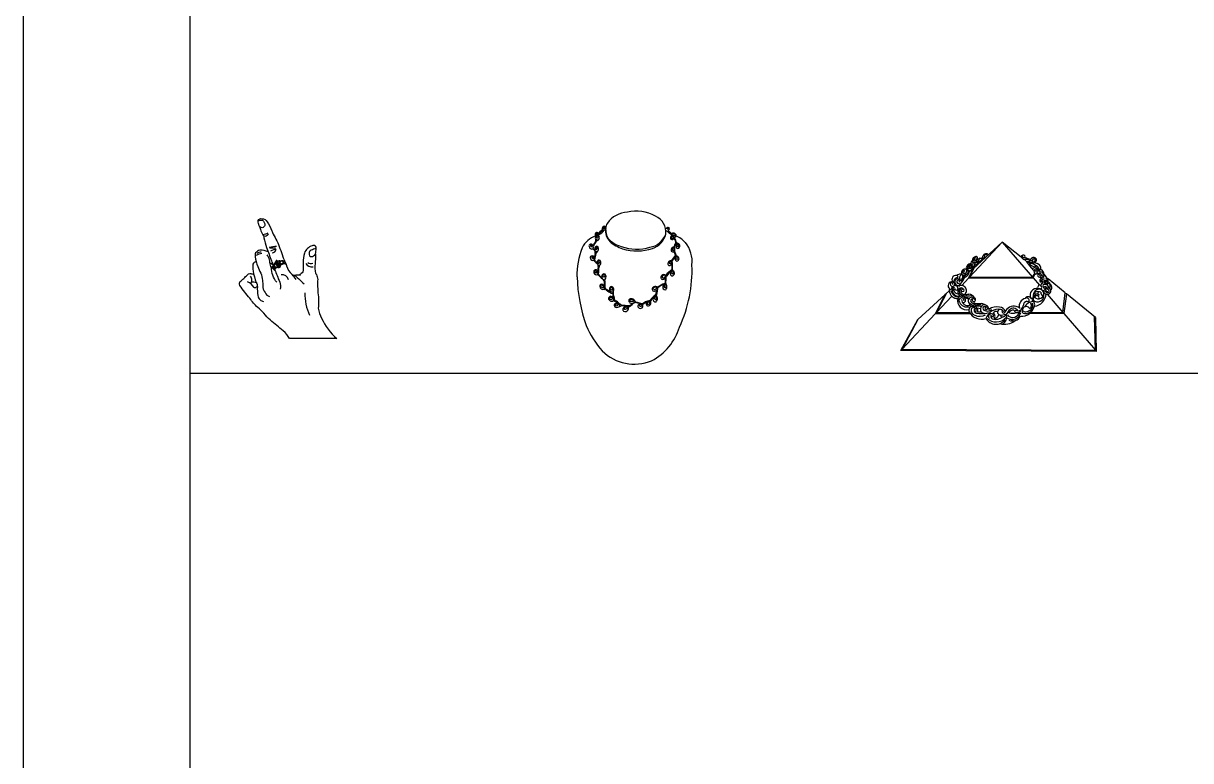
# Model space of a CAD drawing. Header units: inches. Extents: x 8.4 to 50.9, y 14.4 to 39.2.
# Drawn here: x 8.372 to 10.733, y 28.781 to 30.273 of the extents above; entities that cross this region are included whole.
import ezdxf

# ---------------------------------------------------------------- set-up
doc = ezdxf.new("R2010")
doc.units = ezdxf.units.IN
doc.header["$MEASUREMENT"] = 0
for name, color, linetype in [('02', 2, 'Continuous'), ('1', 1, 'Continuous'), ('kadrbm', 4, 'Continuous')]:
    doc.layers.add(name, color=color, linetype=linetype)

# ---------------------------------------------------------------- blocks, each defined once
blk = doc.blocks.new('kadrbm')
at = {"layer": 'kadrbm', "color": 4}
blk.add_lwpolyline([(0, 0), (0, 24.7972), (21, 24.7972), (21, 0), (0, 0)], close=True, dxfattribs=at)
blk.add_lwpolyline([(20.6631, 0.3257), (20.6631, 24.4603), (0.3369, 24.4603), (0.3369, 0.3257), (20.6631, 0.3257)], dxfattribs=at)

msp = doc.modelspace()

# ---------------------------------------------------------------- linework, layer by layer
at = {"layer": '02'}
for p, q in [((10.2858, 29.7594), (10.3522, 29.8305)), ((10.3522, 29.8305), (10.2933, 29.7766)), ((10.3903, 29.7998), (10.3522, 29.8305)), ((10.3522, 29.8305), (10.4134, 29.7594)), ((10.2857, 29.7593), (10.2961, 29.7792)), ((10.27, 29.7425), (10.284, 29.7574)), ((10.284, 29.7574), (10.2933, 29.7766)), ((10.284, 29.7574), (10.4146, 29.758)), ((10.2858, 29.7594), (10.4134, 29.7594)), ((10.4134, 29.7594), (10.4178, 29.767)), ((10.4146, 29.758), (10.419, 29.766)), ((10.4146, 29.758), (10.4274, 29.7431)), ((10.4792, 29.728), (10.4447, 29.7558)), ((10.2447, 29.7321), (10.181, 29.6738)), ((10.2368, 29.7248), (10.2167, 29.6854)), ((10.2192, 29.6881), (10.2397, 29.7275)), ((10.2192, 29.6881), (10.25, 29.721)), ((10.4431, 29.7248), (10.4749, 29.6878)), ((10.4749, 29.6878), (10.4792, 29.728)), ((10.4821, 29.7256), (10.4764, 29.686)), ((10.4821, 29.7256), (10.4789, 29.7257)), ((10.5405, 29.6776), (10.4821, 29.7256)), ((10.1497, 29.6137), (10.2167, 29.6854)), ((10.2878, 29.6856), (10.2167, 29.6854)), ((10.2192, 29.6881), (10.2863, 29.688)), ((10.4764, 29.686), (10.4074, 29.6859)), ((10.4086, 29.6879), (10.4749, 29.6878)), ((10.4764, 29.686), (10.5405, 29.6115)), ((10.1471, 29.6112), (10.181, 29.6738)), ((10.181, 29.6738), (10.1497, 29.6137)), ((10.5405, 29.6115), (10.5386, 29.6792)), ((10.5405, 29.6776), (10.5422, 29.6092)), ((10.1497, 29.6137), (10.5405, 29.6115)), ((10.5422, 29.6092), (10.1471, 29.6112))]:
    msp.add_line(p, q, dxfattribs=at)
for points in [[(8.8466, 29.8731, -0.101462), (8.8518, 29.8746, -0.244768), (8.8575, 29.873, -0.127072), (8.8603, 29.867, -0.260485), (8.859, 29.8617, -0.276741), (8.8546, 29.8592, -0.216757), (8.8488, 29.8633, -0.068306), (8.8466, 29.8731, -0.009688), (8.8466, 29.8743, -0.306804), (8.8547, 29.8777, -0.290167), (8.865, 29.8713, -0.063202), (8.8748, 29.8533, 0.052512), (8.8775, 29.8463, -0.027738), (8.8845, 29.8328, -0.058647), (8.8909, 29.8175, -0.046316), (8.8967, 29.8007, 0.003655), (8.9007, 29.7908, 0.003655)], [(8.8663, 29.8487, -0.181455), (8.8559, 29.8454, -0.2362), (8.8586, 29.839, 0.02821), (8.8639, 29.8195, -0.014244), (8.8735, 29.7926, 0.000221), (8.8775, 29.7825, 0.000221)], [(8.9628, 29.8062, 0.049324), (8.9639, 29.818, -0.020749), (8.9542, 29.8141, 0.223659), (8.9509, 29.8111, 0.149637), (8.9504, 29.8029, 0.263506), (8.9539, 29.801, 0.281235), (8.9628, 29.8062, -0.01766), (8.9626, 29.795, -0.031597), (8.9615, 29.7829, 0.005678), (8.9619, 29.7728, 0.122783), (8.9646, 29.7646, -0.115101), (8.9672, 29.7549, 0.021894), (8.9669, 29.7445, 0.015743), (8.9678, 29.7275, -0.062782), (8.9683, 29.6965, 0.051364), (8.9752, 29.6764, 0.111071), (9.0061, 29.6351), (8.9104, 29.6351, 0.078471), (8.8977, 29.6508, -0.01595), (8.8713, 29.6729, -0.057717), (8.8586, 29.6866, 0.029761), (8.846, 29.6982, -0.062881), (8.8301, 29.7168, -0.031377), (8.8099, 29.7427, -0.353646), (8.8116, 29.7516, 0.004533), (8.8274, 29.7661, -0.178246), (8.8321, 29.7669, -0.017884), (8.8379, 29.765)], [(8.8673, 29.8105, 0.104563), (8.8502, 29.8142, 0.131416), (8.8413, 29.8084, 0.119131), (8.8406, 29.8007, 0.047677), (8.846, 29.7813, 0.033272), (8.852, 29.7676, -0.07122), (8.8556, 29.7528, -0.006576), (8.8563, 29.7424, 0.193103), (8.8609, 29.7282, 0.221381), (8.8696, 29.7201)], [(8.8771, 29.7834, -0.21295), (8.8738, 29.7793, -0.250233), (8.8716, 29.7838, 0.009049), (8.8698, 29.7945, 0.134655), (8.8648, 29.8049, 0.134655)], [(8.9639, 29.818, 0.339651), (8.9631, 29.8222, 0.311195), (8.9558, 29.8229, 0.223111), (8.9404, 29.8083, 0.068022), (8.9378, 29.7889, -0.029842), (8.938, 29.7728, -0.183505), (8.9355, 29.7679, 0.05239), (8.93, 29.7635)], [(8.8428, 29.7909, 0.178629), (8.836, 29.7858, 0.057225), (8.8367, 29.7719, 0.060501), (8.8429, 29.7484, -0.157497), (8.8452, 29.7402, 0.05118), (8.846, 29.7225, 0.193315), (8.8507, 29.7137, 0.097502), (8.8578, 29.7101)], [(8.8843, 29.749, -0.160083), (8.8738, 29.7793, 0.013384), (8.8791, 29.7745, 0.013063)], [(8.9036, 29.7842, 0.000701), (8.9042, 29.7826, 0.155862), (8.9155, 29.7649, -0.134197), (8.9289, 29.756, 0.010369), (8.94, 29.7458)], [(8.8313, 29.7465, 0.163062), (8.8343, 29.753, 0.143808), (8.8313, 29.7615, 0.143808)], [(8.8806, 29.7745, 0.000257), (8.8852, 29.7628, 0.05794), (8.8907, 29.7491, -0.146167), (8.8911, 29.7354)], [(8.8452, 29.7409, -0.276989), (8.8412, 29.738, -0.514907), (8.8378, 29.7394, 0.175427), (8.8252, 29.7497, 0.175427)]]:
    msp.add_lwpolyline(points, format="xyb", dxfattribs=at)
for centre, radius, start, end in [((9.5971, 29.8379), 0.0534, 93.5512, 145.106), ((9.6108, 29.8101), 0.0828, 61.4672, 101.8435), ((9.6374, 29.851), 0.0344, 352.6652, 67.7899), ((8.914, 29.8813), 0.0676, 195.4072, 201.8146), ((8.9158, 29.8776), 0.068, 198.394, 208.3037), ((9.5328, 29.8459), 0.00422, 135.1398, 236.2182), ((9.5319, 29.8469), 0.00296, 20.5398, 136.473), ((44.5659, -6.7697), 50.6757, 133.71875, 133.73346), ((9.4982, 29.8955), 0.0613, 305.8363, 318.2216), ((9.5272, 29.8664), 0.0228, 291.499, 329.2654), ((9.5473, 29.8576), 0.0048, 91.2849, 202.9035), ((9.5433, 29.8551), 0.000778, 322.9855, 118.0871), ((9.5453, 29.8584), 0.00402, 250.138, 335.7698), ((9.5465, 29.8586), 0.00241, 119.6447, 218.4964), ((9.5434, 29.8619), 0.00497, 283.8414, 350.7784), ((9.5471, 29.8591), 0.00233, 57.2254, 139.3585), ((9.5476, 29.8605), 0.00203, 20.2476, 100.7175), ((9.5422, 29.8599), 0.0074, 335.104, 10.0189), ((9.5786, 29.8526), 0.0292, 170.1631, 226.2164), ((9.5824, 29.8554), 0.0327, 176.2257, 212.2687), ((9.5665, 29.8581), 0.0167, 142.063, 181.8424), ((9.6769, 29.8537), 0.00641, 96.7315, 150.9562), ((9.6742, 29.8559), 0.00313, 214.1066, 280.3898), ((9.6918, 29.8662), 0.0221, 217.3961, 247.2639), ((9.676, 29.858), 0.00149, 103.138, 249.2291), ((9.7172, 29.8966), 0.0611, 225.8103, 236.2332), ((9.6741, 29.8575), 0.00479, 278.7395, 357.0171), ((9.6757, 29.8584), 0.00179, 263.53, 341.1324), ((9.676, 29.8581), 0.0014, 348.5725, 103.6252), ((9.676, 29.8572), 0.00288, 1.515, 86.8855), ((10.4216, 30.7918), 1.1984, 231.5445, 231.9972), ((9.6861, 29.8459), 0.00285, 82.6415, 214.8889), ((8.8587, 29.8539), 0.0115, 280.7807, 322.5382), ((9.5471, 29.7953), 0.0508, 110.1561, 152.5309), ((9.5199, 29.8225), 0.00383, 101.0939, 199.2966), ((9.5196, 29.8206), 0.00564, 21.2814, 93.6628), ((9.4521, 29.8668), 0.0847, 328.8414, 336.2486), ((9.637, 29.7628), 0.1269, 147.6385, 152.0238), ((9.5353, 29.838), 0.00654, 137.8779, 214.5397), ((9.5286, 29.8337), 0.00145, 318.0053, 26.4416), ((9.5485, 29.8158), 0.0239, 132.4127, 141.3968), ((9.5312, 29.8342), 0.00135, 328.7715, 173.3933), ((9.5308, 29.8334), 0.000742, 173.4053, 318.1767), ((9.5335, 29.8399), 0.00396, 68.3332, 140.9629), ((9.5332, 29.8457), 0.0026, 121.3437, 190.9523), ((9.5316, 29.846), 0.00131, 218.7307, 354.3641), ((9.5324, 29.8406), 0.00169, 151.4674, 335.4312), ((9.5336, 29.8393), 0.00339, 77.9872, 142.6358), ((9.5315, 29.8464), 0.00154, 340.8165, 77.9297), ((9.5345, 29.8437), 0.0104, 258.3724, 263.2324), ((9.531, 29.8391), 0.00614, 291.1975, 4.0635), ((9.5341, 29.8465), 0.000692, 151.907, 266.1954), ((9.5332, 29.8414), 0.00164, 293.886, 50.5741), ((9.5319, 29.8455), 0.00372, 328.2048, 19.3297), ((9.5328, 29.8398), 0.00433, 355.5158, 60.8756), ((9.5968, 29.8753), 0.0562, 221.5872, 254.063), ((9.608, 29.8891), 0.076, 229.2162, 251.6357), ((9.632, 29.8614), 0.0422, 279.9847, 339.4179), ((9.6315, 29.8567), 0.0413, 288.5829, 345.7603), ((9.6871, 29.8389), 0.00628, 121.8121, 187.0526), ((9.6843, 29.8391), 0.00362, 195.0385, 331.8003), ((9.6847, 29.8398), 0.00238, 90.4583, 188.0845), ((9.6843, 29.84), 0.00211, 194.5259, 341.8966), ((9.6827, 29.8386), 0.00571, 27.0043, 78.929), ((9.6845, 29.8402), 0.00202, 336.0081, 85.9508), ((9.6876, 29.8441), 0.00308, 26.1916, 138.1599), ((9.6882, 29.8465), 0.00292, 186.7215, 281.2579), ((9.6866, 29.8424), 0.00633, 27.3767, 91.1363), ((9.683, 29.8395), 0.00508, 334.3341, 19.1812), ((9.7049, 29.8164), 0.0177, 136.0621, 168.2612), ((9.6642, 29.8212), 0.0291, 11.8653, 35.6071), ((9.688, 29.8441), 0.00434, 269.9569, 15.5639), ((9.6958, 29.819), 0.00759, 121.8487, 174.4263), ((9.6894, 29.8447), 0.00124, 241.9286, 36.5084), ((9.6445, 29.8164), 0.0504, 13.1154, 27.7383), ((9.6981, 29.8234), 0.00664, 147.963, 213.9236), ((9.6709, 29.7923), 0.0547, 42.8996, 67.1552), ((9.6951, 29.8248), 0.00342, 34.8149, 142.1053), ((9.696, 29.824), 0.00253, 104.8725, 220.9018), ((9.6949, 29.8231), 0.0033, 355.4235, 82.1802), ((9.6933, 29.8223), 0.00646, 338.2448, 44.0822), ((9.6633, 29.7907), 0.0615, 353.8168, 39.1277), ((8.8566, 29.7791), 0.0281, 94.5147, 120.1729), ((8.8515, 29.8007), 0.00942, 81.4785, 136.149), ((8.8818, 29.7855), 0.036, 86.4313, 110.2602), ((8.8789, 29.7894), 0.0289, 84.1975, 106.4602), ((8.8844, 29.7895), 0.0259, 92.4859, 118.3358), ((8.8749, 29.8174), 0.00865, 269.8553, 346.6901), ((9.6388, 29.7646), 0.1471, 158.3899, 181.8451), ((9.5225, 29.8226), 0.00632, 192.4615, 283.7929), ((9.5223, 29.7989), 0.00371, 122.3983, 206.7667), ((9.5209, 29.8228), 0.00163, 126.2548, 248.9439), ((9.5205, 29.8223), 0.00186, 338.6105, 106.8439), ((9.521, 29.8227), 0.00156, 243.0057, 319.6004), ((9.5225, 29.7976), 0.00492, 14.4068, 115.9052), ((9.5212, 29.8188), 0.00368, 319.1702, 351.7528), ((9.4864, 29.7797), 0.053, 37.6756, 44.4192), ((9.5677, 29.8519), 0.0551, 218.6377, 223.2243), ((9.5202, 29.8204), 0.0051, 335.4571, 25.8184), ((9.5886, 29.7952), 0.0614, 168.7363, 179.2108), ((9.5355, 29.8157), 0.00814, 141.4951, 211.1763), ((9.5669, 29.7925), 0.0394, 158.9878, 177.1225), ((9.4963, 29.8112), 0.0323, 352.8773, 0.3687), ((9.5294, 29.8093), 0.00228, 7.0602, 110.5363), ((9.5305, 29.8175), 0.00156, 128.9864, 247.2838), ((9.5276, 29.8074), 0.00322, 14.1208, 62.986), ((9.5319, 29.8182), 0.00368, 38.243, 137.3089), ((9.5312, 29.8187), 0.00172, 33.5987, 177.6672), ((9.531, 29.8176), 0.00188, 233.0648, 295.8871), ((9.5373, 29.8048), 0.00746, 139.4403, 165.1344), ((9.5266, 29.817), 0.00895, 304.6271, 23.425), ((9.5302, 29.8182), 0.00278, 304.3146, 30.8184), ((9.6125, 29.9117), 0.0956, 251.0302, 286.2899), ((9.6133, 29.9108), 0.0983, 252.6957, 288.6052), ((9.6886, 29.8139), 0.00657, 108.7393, 181.2925), ((9.6853, 29.8139), 0.0033, 182.7099, 292.6182), ((9.6237, 29.8493), 0.0814, 316.0988, 325.7609), ((9.6866, 29.8158), 0.00247, 91.3445, 199.2316), ((9.6863, 29.8161), 0.0023, 208.4928, 313.5729), ((9.6869, 29.8176), 0.00257, 9.8258, 100.2001), ((9.6858, 29.8159), 0.00254, 325.7587, 72.2565), ((9.6842, 29.8159), 0.00563, 294.8402, 21.4252), ((9.7404, 29.8269), 0.0547, 196.1725, 207.1438), ((9.7711, 29.8389), 0.0861, 197.5454, 205.2022), ((9.6983, 29.7977), 0.00811, 150.8352, 208.4505), ((9.6934, 29.7984), 0.00394, 27.2474, 123.2335), ((9.6959, 29.8215), 0.0038, 208.866, 334.4416), ((9.696, 29.8237), 0.00233, 215.2728, 340.4838), ((10.315, 29.8001), 0.00299, 122.9829, 231.6879), ((10.3194, 29.8006), 0.00638, 41.7945, 161.6863), ((10.319, 29.8019), 0.00305, 129.3685, 206.6649), ((10.3191, 29.8029), 0.0024, 4.3896, 146.8651), ((10.3944, 29.7998), 0.00411, 95.7298, 179.6771), ((10.3913, 29.7997), 0.00283, 303.4859, 90.0303), ((10.3947, 29.8004), 0.00358, 331.2937, 101.3495), ((8.8512, 29.7453), 0.0467, 56.8922, 64.9059), ((8.9558, 29.7957), 0.0155, 214.4919, 277.4201), ((8.9531, 29.7983), 0.0111, 236.4273, 291.868), ((9.5243, 29.7989), 0.00551, 197.0627, 288.834), ((9.523, 29.7999), 0.00117, 98.2335, 197.7235), ((9.5238, 29.7993), 0.00193, 173.3293, 309.9625), ((9.5223, 29.7983), 0.00274, 349.0594, 79.8957), ((9.529, 29.7954), 0.00344, 121.2239, 210.89), ((9.5479, 29.809), 0.0267, 215.1067, 235.2592), ((9.5332, 29.7942), 0.00637, 162.8006, 193.5365), ((9.5335, 29.7968), 0.00634, 186.2859, 211.9916), ((9.5443, 29.803), 0.0189, 210.5589, 230.8509), ((9.5386, 29.789), 0.00622, 133.2528, 236.6729), ((9.5559, 29.7878), 0.0223, 187.2379, 200.1132), ((9.3809, 29.7915), 0.1546, 351.7977, 355.7856), ((9.5374, 29.7894), 0.00342, 127.6814, 207.4244), ((9.5363, 29.7907), 0.00343, 39.6832, 124.0339), ((9.537, 29.7843), 0.0032, 212.5871, 258.2776), ((9.5357, 29.7898), 0.00238, 235.9829, 319.9465), ((9.6098, 29.7676), 0.0748, 170.9066, 179.5215), ((9.5368, 29.7856), 0.00241, 226.9844, 326.751), ((9.5364, 29.7918), 0.00117, 34.6714, 162.5492), ((9.5302, 29.7852), 0.00811, 314.5794, 348.3239), ((9.5353, 29.7903), 0.00298, 317.4262, 46.0474), ((9.5326, 29.7886), 0.00763, 325.2019, 34.1071), ((9.679, 29.7865), 0.00361, 145.4241, 245.6737), ((9.6818, 29.7869), 0.00601, 85.1623, 163.9133), ((9.6786, 29.7882), 0.00505, 257.8012, 354.0816), ((9.6806, 29.7882), 0.00253, 83.707, 171.6468), ((9.68, 29.789), 0.00198, 192.6468, 318.3017), ((9.6806, 29.789), 0.00166, 303.307, 80.2439), ((9.6801, 29.7896), 0.00399, 331.1587, 56.4185), ((9.4847, 29.7684), 0.1998, 1.8018, 5.521), ((9.717, 29.774), 0.037, 136.0577, 153.4342), ((9.3579, 29.7681), 0.3275, 1.0763, 4.1459), ((9.6942, 29.7956), 0.00349, 209.9252, 325.6524), ((9.6946, 29.7982), 0.0027, 106.728, 214.2772), ((9.6945, 29.7991), 0.00318, 227.8316, 306.8043), ((9.6928, 29.7973), 0.00368, 348.1101, 74.0967), ((9.6932, 29.7968), 0.00497, 320.3569, 42.9004), ((9.4549, 29.773), 0.2697, 334.8933, 2.3464), ((10.2891, 29.7774), 0.00974, 92.7118, 201.7443), ((10.2872, 29.7782), 0.00597, 160.5685, 255.8411), ((10.2852, 29.7805), 0.00365, 98.1546, 269.4785), ((10.2857, 29.7813), 0.00175, 158.6613, 63.0055), ((10.2855, 29.7817), 0.00147, 48.8955, 172.7713), ((10.2865, 29.7828), 0.00221, 338.7491, 145.3218), ((10.2853, 29.7828), 0.00595, 268.1054, 10.3319), ((10.283, 29.7827), 0.0106, 284.6054, 358.3752), ((10.2794, 29.7866), 0.0172, 293.1692, 359.8255), ((10.2935, 29.7882), 0.00492, 120.8235, 242.4056), ((10.2999, 29.7922), 0.00897, 97.3606, 178.5974), ((10.2938, 29.7918), 0.00293, 167.5945, 319.9237), ((10.2895, 29.7871), 0.00364, 297.1104, 35.0014), ((10.2968, 29.7949), 0.00382, 102.0703, 250.8824), ((10.2978, 29.7965), 0.00274, 130.6899, 248.6994), ((10.2973, 29.7964), 0.0025, 259.725, 119.6643), ((10.2955, 29.7964), 0.00654, 274.7098, 11.2507), ((10.2922, 29.783), 0.00549, 314.9917, 39.0806), ((10.291, 29.7927), 0.0083, 311.7, 347.6854), ((9.6867, 30.4394), 0.8968, 312.9556, 314.3135), ((10.2935, 29.8016), 0.0139, 289.4774, 345.7049), ((10.2994, 29.7985), 0.00268, 343.0812, 103.0046), ((10.3025, 29.8025), 0.00619, 265.5827, 316.2687), ((10.309, 29.8006), 0.0031, 230.461, 346.3631), ((10.3138, 29.8001), 0.00251, 254.1934, 9.2916), ((10.3949, 29.8021), 0.00514, 206.6568, 247.5806), ((10.3975, 29.801), 0.00588, 218.4882, 284.6635), ((10.394, 29.7759), 0.023, 70.7785, 89.7717), ((10.3715, 29.7644), 0.0397, 30.848, 50.8929), ((10.3994, 29.7792), 0.0162, 63.3977, 91.5598), ((10.4097, 29.8149), 0.019, 244.755, 270.0431), ((10.4044, 29.8001), 0.00884, 255.2208, 305.4573), ((10.408, 29.7756), 0.0135, 34.6367, 106.9274), ((10.447, 29.8127), 0.05, 213.9543, 232.2958), ((10.4096, 29.7995), 0.00651, 243.5677, 334.1167), ((10.4087, 29.7711), 0.016, 49.3639, 97.3472), ((10.4217, 29.7994), 0.0195, 219.5514, 256.1521), ((10.4154, 29.7931), 0.00637, 55.7161, 153.8395), ((10.4136, 29.7834), 0.0056, 231.9337, 358.4599), ((10.4386, 29.8278), 0.044, 231.7127, 248.4717), ((10.4157, 29.7935), 0.00308, 260.0387, 94.9484), ((10.417, 29.7942), 0.0046, 266.4213, 64.8323), ((10.4153, 29.7709), 0.013, 19.619, 72.5722), ((10.431, 29.7837), 0.0118, 181.9152, 253.5982), ((10.421, 29.7777), 0.00923, 343.4829, 80.7471), ((10.4293, 29.7826), 0.00753, 209.3655, 274.4108), ((8.8946, 29.7499), 0.0144, 17.7924, 95.1917), ((8.7791, 29.6495), 0.1787, 36.1167, 40.2326), ((8.9264, 29.7422), 0.0215, 72.6878, 106.7431), ((9.8255, 29.7725), 0.3339, 182.1672, 199.4105), ((9.5318, 29.7702), 0.00618, 161.0347, 242.7003), ((9.5297, 29.7699), 0.00448, 66.9073, 148.7703), ((9.5279, 29.7714), 0.000999, 85.6205, 236.3062), ((9.531, 29.772), 0.00387, 202.8348, 277.8963), ((9.5289, 29.7715), 0.00126, 27.309, 134.9406), ((9.5311, 29.7671), 0.00322, 227.9404, 317.0031), ((9.5317, 29.7725), 0.0017, 195.9762, 281.0472), ((9.5278, 29.7692), 0.00608, 347.6718, 52.5928), ((9.5308, 29.7697), 0.00166, 295.1087, 43.3095), ((9.5363, 29.7661), 0.00312, 145.5941, 203.079), ((9.5345, 29.7652), 0.00109, 195.805, 330.6915), ((9.5311, 29.7659), 0.00455, 344.5971, 51.5847), ((9.5878, 29.8159), 0.0744, 224.1456, 233.3105), ((9.5641, 29.7887), 0.0374, 219.903, 234.481), ((9.5502, 29.7606), 0.00813, 164.9762, 212.3819), ((9.5466, 29.7618), 0.00435, 95.8294, 167.8803), ((9.5472, 29.7588), 0.00459, 212.5164, 279.3257), ((9.5461, 29.7625), 0.0022, 144.7141, 265.9164), ((9.5461, 29.7627), 0.0021, 51.8665, 148.9362), ((9.5485, 29.7558), 0.00417, 189.2818, 261.3869), ((9.5469, 29.7629), 0.00271, 249.9269, 299.5944), ((9.5458, 29.7615), 0.0047, 18.1991, 85.5772), ((9.5458, 29.762), 0.00285, 328.4668, 55.609), ((9.5426, 29.7603), 0.00807, 311.1635, 19.1586), ((9.5304, 29.758), 0.0186, 341.2746, 350.7702), ((9.6662, 29.7586), 0.00489, 121.2335, 206.2902), ((9.6658, 29.7606), 0.0058, 226.7099, 307.9836), ((9.6682, 29.7583), 0.00633, 58.4987, 134.9123), ((9.6657, 29.7598), 0.00193, 145.5527, 294.8411), ((9.6694, 29.7566), 0.00671, 93.4517, 140.8492), ((9.6663, 29.7624), 0.00437, 273.4138, 356.5504), ((9.6687, 29.7611), 0.00223, 27.0733, 82.6921), ((9.6616, 29.7623), 0.00999, 321.4104, 7.9696), ((9.7286, 29.749), 0.0583, 169.4768, 181.7238), ((9.5881, 29.7605), 0.0843, 350.7941, 359.861), ((9.724, 29.7153), 0.0714, 123.6913, 137.3951), ((9.6705, 29.7616), 0.00224, 323.8479, 65.7589), ((9.7074, 29.7367), 0.0427, 121.3864, 144.1535), ((9.6888, 29.7658), 0.00819, 116.521, 187.46), ((9.6846, 29.7665), 0.00425, 203.5908, 310.1493), ((9.6858, 29.7687), 0.00272, 94.153, 210.5917), ((9.6855, 29.7691), 0.00271, 220.419, 298.2241), ((9.6846, 29.7738), 0.000904, 311.4848, 101.3618), ((9.6845, 29.769), 0.0042, 4.779, 81.172), ((9.6836, 29.7684), 0.00364, 332.069, 56.3797), ((9.6817, 29.7677), 0.0072, 321.4736, 13.2497), ((10.258, 29.7551), 0.00769, 75.5778, 220.0326), ((10.2613, 29.7513), 0.00683, 83.9678, 178.2308), ((10.2622, 29.7492), 0.00666, 12.4364, 141.863), ((10.2601, 29.7599), 0.00264, 316.4529, 93.8043), ((10.2668, 29.7559), 0.0095, 63.0515, 135.1941), ((10.2318, 29.7766), 0.0476, 313.3079, 337.8184), ((10.2721, 29.7579), 0.00653, 98.0225, 205.3462), ((10.266, 29.7613), 0.0091, 287.7485, 11.9003), ((10.2645, 29.762), 0.00806, 304.1444, 14.514), ((10.2767, 29.7686), 0.00702, 86.6521, 217.3239), ((10.2756, 29.7698), 0.00316, 157.0391, 332.1734), ((10.2745, 29.7711), 0.00174, 312.6029, 181.4752), ((10.2795, 29.7649), 0.00491, 157.9078, 199.9733), ((10.2732, 29.7665), 0.00551, 289.4348, 19.2053), ((10.2719, 29.7719), 0.0139, 286.7918, 2.3228), ((10.2768, 29.7718), 0.00382, 294.9118, 85.1164), ((10.2741, 29.7731), 0.00985, 294.2861, 0.3837), ((10.2808, 29.7741), 0.0016, 260.4157, 35.6868), ((10.4216, 29.771), 0.00554, 124.8917, 226.7532), ((10.4202, 29.7686), 0.00292, 213.4263, 17.6998), ((10.4205, 29.7698), 0.00258, 353.0962, 175.0175), ((10.4188, 29.7678), 0.00779, 22.4868, 92.8124), ((10.4259, 29.7697), 0.00298, 201.6577, 327.3038), ((10.4365, 29.7694), 0.0133, 183.486, 198.4221), ((10.4282, 29.7637), 0.00464, 161.6842, 261.699), ((10.4234, 29.7583), 0.0069, 23.6906, 86.694), ((10.44, 29.7725), 0.0124, 180.8804, 241.0787), ((10.4286, 29.7602), 0.00146, 225.2223, 37.5896), ((10.4312, 29.7526), 0.00338, 86.3689, 229.2747), ((10.3897, 29.7167), 0.0572, 39.277, 47.1883), ((10.4254, 29.7641), 0.0118, 2.8196, 68.037), ((10.4364, 29.767), 0.00928, 227.0959, 274.4536), ((10.4286, 29.7635), 0.00692, 1.3383, 76.2898), ((10.4418, 29.777), 0.0235, 243.7372, 272.4403), ((10.4266, 29.7669), 0.011, 307.9879, 347.9425), ((10.4608, 29.777), 0.0266, 207.5539, 232.7754), ((10.4384, 29.7535), 0.00439, 352.5957, 67.9482), ((10.441, 29.7539), 0.00417, 316.6872, 27.2296), ((8.8107, 29.5008), 0.2498, 82.5826, 84.7971), ((9.5415, 29.7416), 0.00352, 57.5214, 200.1566), ((9.544, 29.7406), 0.00586, 182.7246, 291.5724), ((9.5407, 29.7423), 0.00117, 75.2587, 189.5003), ((9.5435, 29.7426), 0.00401, 188.0083, 286.6253), ((9.5403, 29.7377), 0.00573, 28.3855, 83.1257), ((9.541, 29.7386), 0.00644, 345.3931, 68.4653), ((9.5444, 29.7399), 0.00114, 285.7307, 28.3792), ((9.5454, 29.7368), 0.00181, 294.5084, 3.0216), ((9.5473, 29.7363), 0.00155, 224.4144, 13.7367), ((14.9687, 29.8965), 5.4242, 181.5253, 181.638), ((9.6083, 29.7475), 0.0604, 175.6251, 190.3068), ((9.5768, 29.7648), 0.0405, 226.032, 243.9257), ((9.6279, 29.8692), 0.1546, 239.2499, 244.4229), ((9.5633, 29.7353), 0.00594, 165.0616, 248.4578), ((9.5612, 29.7368), 0.00365, 61.6276, 179.8875), ((9.5615, 29.7365), 0.00237, 29.3737, 160.705), ((9.5629, 29.7371), 0.00367, 178.1516, 269.9422), ((9.5607, 29.7359), 0.00332, 311.9612, 30.7969), ((9.5604, 29.7344), 0.00614, 351.5267, 65.5958), ((9.5609, 29.7332), 0.00563, 305.7077, 3.4117), ((9.5563, 29.7317), 0.00969, 332.1552, 354.2927), ((9.6491, 29.7352), 0.00523, 113.1778, 184.853), ((9.6476, 29.7349), 0.00376, 182.5337, 290.5229), ((9.6501, 29.7329), 0.00615, 61.5938, 130.8502), ((9.6491, 29.7376), 0.00297, 181.507, 318.3256), ((9.6501, 29.7316), 0.009, 53.7564, 110.3584), ((9.6483, 29.7396), 0.00821, 274.384, 326.4042), ((9.5597, 29.7491), 0.0951, 342.9452, 350.4194), ((9.6516, 29.7373), 0.0017, 257.1193, 35.4676), ((9.5837, 29.7418), 0.0716, 342.9683, 354.4692), ((9.6411, 29.7382), 0.0143, 347.5526, 2.7703), ((9.6838, 29.7046), 0.0447, 109.2097, 129.7136), ((9.6766, 29.7115), 0.034, 106.2474, 128.4222), ((9.6731, 29.7393), 0.00777, 124.1149, 192.749), ((9.6696, 29.7382), 0.00411, 189.3772, 304.5991), ((9.6723, 29.7409), 0.0043, 128.415, 205.7818), ((9.6702, 29.741), 0.0027, 227.6639, 292.1872), ((9.6703, 29.743), 0.00306, 44.5614, 119.52), ((9.6703, 29.7451), 0.00211, 1.6764, 126.3037), ((9.67, 29.742), 0.00235, 31.8304, 99.9917), ((9.6677, 29.7415), 0.0046, 319.8487, 21.7179), ((9.6644, 29.7404), 0.00939, 323.647, 30.6113), ((10.2507, 29.7422), 0.00808, 80.1597, 233.9504), ((10.2473, 29.7332), 0.00281, 118.6642, 202.3904), ((10.262, 29.7335), 0.0173, 184.443, 271.9571), ((10.2517, 29.7455), 0.00468, 85.0381, 269.8311), ((10.2577, 29.7332), 0.00929, 98.0625, 191.241), ((10.2634, 29.7346), 0.0151, 192.5283, 270.5799), ((10.2639, 29.7336), 0.0127, 167.5389, 282.497), ((10.2536, 29.7463), 0.00237, 60.987, 228.711), ((10.2537, 29.7364), 0.00223, 29.3505, 180.4947), ((10.2498, 29.7439), 0.00665, 2.8469, 69.782), ((10.263, 29.7353), 0.00944, 173.2303, 262.1068), ((10.2592, 29.737), 0.00361, 172.555, 11.9336), ((10.2644, 29.7501), 0.00817, 156.7202, 285.5939), ((10.2562, 29.7354), 0.00698, 19.8919, 87.6345), ((10.2637, 29.7503), 0.00341, 96.7273, 306.4397), ((10.2709, 29.7295), 0.0089, 133.1555, 258.8895), ((10.2633, 29.7511), 0.00252, 324.3575, 88.8012), ((10.269, 29.7313), 0.00627, 17.8478, 131.0478), ((10.2725, 29.7307), 0.00755, 161.931, 249.9819), ((10.2686, 29.7318), 0.00353, 17.6294, 157.9681), ((10.2689, 29.7312), 0.0113, 56.3338, 101.7182), ((10.2747, 29.7308), 0.00625, 159.6289, 286.7117), ((10.2719, 29.7333), 0.00308, 187.2839, 357.485), ((10.2695, 29.7322), 0.0102, 313.2062, 56.0209), ((10.4222, 29.7226), 0.0139, 81.4995, 199.6305), ((10.427, 29.7223), 0.0126, 69.9117, 190.9483), ((10.4272, 29.7385), 0.00367, 138.1029, 215.5426), ((10.4237, 29.7222), 0.0142, 26.5587, 87.7625), ((10.428, 29.7392), 0.00398, 53.5856, 153.2956), ((10.4291, 29.7521), 0.0021, 267.8974, 28.0595), ((10.4274, 29.7388), 0.00469, 303.8381, 50.1143), ((10.4388, 29.7428), 0.00842, 143.1616, 182.4211), ((10.4312, 29.7499), 0.00224, 294.1871, 89.8264), ((10.4313, 29.7435), 0.00436, 5.9624, 80.1292), ((10.4391, 29.7416), 0.00462, 152.6782, 248.9591), ((10.4401, 29.733), 0.0118, 82.1111, 115.3703), ((10.4381, 29.7436), 0.00772, 23.3707, 111.5207), ((10.4517, 29.7618), 0.0198, 213.8962, 239.6825), ((10.441, 29.7306), 0.0051, 114.7602, 203.0237), ((10.4387, 29.7369), 0.00362, 11.777, 118.2609), ((10.4411, 29.7213), 0.0163, 69.3067, 102.8617), ((10.4436, 29.752), 0.00555, 186.8999, 286.4708), ((10.4414, 29.7299), 0.00588, 357.9342, 115.1264), ((10.4441, 29.7358), 0.00526, 186.5795, 274.8767), ((10.4437, 29.7332), 0.00501, 194.3769, 314.6842), ((10.4343, 29.7343), 0.0128, 10.3995, 54.4576), ((10.4506, 29.7568), 0.00868, 206.0266, 242.0674), ((10.4438, 29.7413), 0.00559, 303.8365, 75.0999), ((10.444, 29.7445), 0.00525, 358.1507, 61.0356), ((10.4444, 29.7311), 0.00602, 332.6313, 65.3316), ((10.4464, 29.7389), 0.00613, 343.4212, 63.002), ((10.4478, 29.7381), 0.00461, 294.7553, 347.8902), ((9.0487, 29.7275), 0.1076, 180.0214, 204.523), ((9.5603, 29.7164), 0.0046, 110.2386, 195.1843), ((9.5625, 29.7178), 0.00713, 201.4761, 299.1244), ((9.5588, 29.7172), 0.00129, 110.1014, 218.4628), ((9.5609, 29.7178), 0.0034, 203.9101, 330.1306), ((9.5596, 29.7138), 0.00477, 28.2403, 105.7065), ((9.5587, 29.7125), 0.00825, 23.35, 89.8423), ((9.5591, 29.7295), 0.00115, 263.7489, 44.1251), ((9.5628, 29.7314), 0.00471, 220.1709, 296.5199), ((9.5606, 29.7238), 0.00597, 40.8101, 84.9879), ((9.5969, 29.7275), 0.0329, 181.098, 198.872), ((9.5657, 29.7133), 0.00106, 67.1293, 203.8286), ((9.5621, 29.7092), 0.00453, 31.7788, 54.4026), ((9.5874, 29.7286), 0.0226, 183.4668, 200.6061), ((9.5656, 29.7134), 0.00189, 282.1612, 359.499), ((9.5462, 29.6695), 0.0465, 53.2305, 64.7857), ((9.5653, 29.7151), 0.00122, 318.1784, 31.5665), ((9.3858, 29.4427), 0.3261, 54.8538, 56.412), ((9.5548, 29.715), 0.0128, 352.8015, 25.9355), ((9.5592, 29.6874), 0.0261, 40.8235, 56.8202), ((9.601, 29.7112), 0.00471, 88.4941, 169.7945), ((9.6029, 29.7128), 0.00653, 186.9862, 249.446), ((9.6003, 29.7122), 0.00179, 147.0357, 249.8555), ((9.6017, 29.7067), 0.00706, 55.2077, 114.4099), ((9.6037, 29.7246), 0.0146, 253.9305, 277.6465), ((9.6034, 29.7117), 0.00576, 240.0577, 317.2185), ((9.602, 29.7085), 0.00742, 32.7389, 96.586), ((9.6051, 29.7113), 0.00135, 293.0482, 64.0122), ((9.6029, 29.7108), 0.00564, 328.0846, 18.3023), ((9.6086, 29.7098), 0.00171, 246.8329, 349.002), ((9.6082, 29.7092), 0.00203, 6.8402, 81.7855), ((9.5893, 29.6277), 0.0834, 68.04, 75.7465), ((9.6742, 29.9185), 0.2184, 252.9426, 256.8255), ((9.653, 29.6607), 0.0536, 105.1301, 124.8607), ((9.6498, 29.6647), 0.047, 108.6365, 123.05), ((9.6403, 29.7016), 0.00938, 104.5392, 151.4458), ((9.6354, 29.7064), 0.00158, 118.7493, 246.3437), ((9.6381, 29.705), 0.00445, 88.7272, 141.9374), ((9.6382, 29.7076), 0.00317, 333.045, 94.8842), ((9.6372, 29.7076), 0.00215, 304.3985, 61.527), ((9.6403, 29.7112), 0.00175, 90.2762, 195.3063), ((9.6712, 29.6924), 0.0371, 122.7653, 146.3869), ((9.6406, 29.7118), 0.00113, 308.5237, 102.3094), ((9.6394, 29.7117), 0.00205, 297.4871, 337.1093), ((9.654, 29.7053), 0.0143, 124.2751, 150.5587), ((9.6518, 29.7147), 0.00632, 169.1827, 228.1583), ((9.6524, 29.7147), 0.00686, 110.1258, 170.4503), ((9.6498, 29.7127), 0.0035, 231.1944, 328.512), ((9.6522, 29.7172), 0.00383, 165.3963, 219.6767), ((9.6506, 29.7176), 0.00209, 32.4897, 166.4233), ((9.651, 29.7162), 0.00224, 221.3865, 293.8669), ((9.6504, 29.717), 0.00421, 33.6868, 94.6852), ((9.6478, 29.7169), 0.00489, 326.2904, 22.7481), ((9.6455, 29.7161), 0.00896, 324.3162, 21.0505), ((10.28, 29.7115), 0.0181, 165.0126, 283.7062), ((10.2695, 29.7133), 0.00753, 27.1862, 157.0533), ((10.271, 29.7121), 0.00657, 140.0421, 210.2638), ((10.2807, 29.716), 0.0169, 205.2631, 285.8206), ((10.2695, 29.7123), 0.00528, 352.0302, 130.8971), ((10.2821, 29.7148), 0.0125, 181.7182, 289.7414), ((10.2827, 29.7592), 0.0378, 250.2282, 283.1537), ((10.2733, 29.7129), 0.00475, 252.4026, 53.0576), ((10.2761, 29.7017), 0.0171, 58.4388, 95.0104), ((10.2764, 29.7018), 0.015, 59.2384, 90.6419), ((10.2797, 29.7419), 0.0174, 259.3377, 286.1115), ((10.2905, 29.7116), 0.00716, 73.0278, 204.7731), ((10.3224, 29.7211), 0.0403, 197.9935, 212.473), ((10.2991, 29.7209), 0.0194, 219.053, 276.2119), ((10.2808, 29.7062), 0.0193, 34.9188, 79.0164), ((10.2918, 29.712), 0.0037, 120.51, 239.49), ((10.2928, 29.7104), 0.0056, 28.9855, 121.0409), ((10.3024, 29.7202), 0.0169, 222.0832, 290.9713), ((10.2945, 29.7131), 0.00321, 164.9696, 1.3534), ((10.2936, 29.7143), 0.00425, 344.1538, 103.0875), ((10.2973, 29.71), 0.0032, 182.1215, 272.3123), ((10.4029, 29.7005), 0.0166, 105.5479, 190.2718), ((10.4044, 29.7015), 0.00998, 103.9431, 179.4416), ((10.4237, 29.6821), 0.0316, 121.1667, 146.9874), ((10.4043, 29.7132), 0.00671, 45.104, 151.1462), ((10.4013, 29.712), 0.00534, 339.1979, 122.7063), ((10.4074, 29.7173), 0.00819, 228.6034, 346.9436), ((10.4049, 29.7022), 0.00644, 292.1517, 49.3446), ((10.4118, 29.719), 0.00295, 199.5093, 18.6798), ((10.4098, 29.7037), 0.00801, 336.7924, 67.9742), ((10.4236, 29.7221), 0.0126, 223.9621, 5.8906), ((10.3961, 29.7268), 0.0224, 329.3824, 5.087), ((10.4132, 29.7284), 0.0282, 278.0808, 353.077), ((10.4257, 29.7264), 0.0108, 218.8329, 11.4878), ((10.4227, 29.7203), 0.00505, 23.3869, 161.9398), ((10.4242, 29.7185), 0.0118, 60.5764, 119.4236), ((10.4225, 29.7182), 0.00416, 322.017, 146.8863), ((10.4297, 29.7248), 0.00622, 121.3996, 175.4548), ((10.4365, 29.7279), 0.0065, 172.1885, 245.9511), ((10.4431, 29.7326), 0.00787, 211.111, 270.331), ((10.4438, 29.7314), 0.00663, 264.1698, 333.1317), ((9.5723, 29.701), 0.00587, 87.9308, 155.4207), ((9.5712, 29.7028), 0.00438, 171.0361, 247.0661), ((9.5702, 29.7032), 0.00118, 123.5362, 262.9606), ((9.5724, 29.6991), 0.00585, 57.9648, 119.6247), ((9.5723, 29.7072), 0.00893, 251.7276, 314.6605), ((9.5717, 29.7059), 0.00421, 246.1035, 334.2619), ((9.5729, 29.7001), 0.00677, 32.5826, 93.5008), ((9.5799, 29.7023), 0.00193, 43.7636, 229.2788), ((9.5796, 29.7026), 0.00199, 241.9359, 107.6244), ((9.5784, 29.5738), 0.1278, 82.275, 88.9262), ((9.5718, 29.4341), 0.2685, 84.5646, 87.9166), ((9.5889, 29.6942), 0.00451, 160.627, 299.8927), ((9.5928, 29.6916), 0.00911, 83.5064, 153.1127), ((9.589, 29.696), 0.00169, 158.8057, 259.334), ((9.5931, 29.6904), 0.00846, 98.9635, 132.1287), ((9.5886, 29.7008), 0.00641, 270.6998, 324.086), ((9.5902, 29.6961), 0.00586, 279.3399, 9.7024), ((9.5922, 29.6972), 0.0016, 354.381, 105.3425), ((9.5933, 29.6992), 0.00148, 353.1297, 72.7762), ((9.5679, 29.7494), 0.0562, 298.3855, 309.4201), ((9.5917, 29.6959), 0.00441, 15.118, 45.1467), ((9.5668, 29.7486), 0.0576, 299.5856, 313.2522), ((9.6196, 29.6998), 0.005, 112.5676, 181.7197), ((9.6201, 29.7021), 0.00592, 203.7846, 287.4315), ((9.6206, 29.697), 0.00798, 64.8706, 111.281), ((9.6212, 29.6998), 0.00425, 68.3419, 145.037), ((9.6202, 29.7036), 0.00278, 208.2547, 303.2622), ((9.622, 29.7026), 0.00141, 259.8913, 54.0319), ((9.6206, 29.701), 0.00471, 285.0812, 43.833), ((9.6362, 29.7053), 0.0043, 168.4787, 243.9904), ((9.6354, 29.707), 0.00572, 259.8656, 350.9226), ((9.6358, 29.7085), 0.00375, 253.3659, 313.7586), ((10.2922, 29.6927), 0.00772, 79.0755, 207.1503), ((10.3107, 29.7034), 0.0291, 209.2216, 286.9058), ((10.2998, 29.6927), 0.0107, 161.8825, 254.2276), ((10.2937, 29.6924), 0.0055, 311.309, 138.5124), ((10.2943, 29.692), 0.00834, 342.2691, 94.4323), ((10.3019, 29.6931), 0.00673, 159.3065, 265.8742), ((10.3065, 29.7053), 0.0249, 247.0565, 298.4488), ((10.3072, 29.8145), 0.1082, 264.8185, 271.5472), ((10.3392, 30.0233), 0.3239, 263.2592, 264.8074), ((10.2686, 29.4092), 0.2892, 82.1932, 83.5113), ((10.31, 29.7338), 0.0481, 259.714, 278.4391), ((10.3047, 29.695), 0.00607, 245.7198, 310.0252), ((10.3179, 29.6944), 0.0101, 101.152, 211.1234), ((10.3179, 29.7001), 0.014, 231.4472, 298.02), ((10.2994, 29.6674), 0.0405, 57.1786, 74.7333), ((10.3169, 29.6963), 0.00405, 47.4421, 234.7857), ((10.3219, 29.704), 0.0133, 236.3644, 311.9875), ((10.3196, 29.6966), 0.00263, 89.2137, 336.0577), ((10.3449, 29.6676), 0.027, 80.8841, 162.8345), ((10.3194, 29.6965), 0.00276, 339.8646, 86.193), ((10.3133, 29.6924), 0.0121, 9.1346, 47.8868), ((10.3297, 29.6797), 0.00541, 61.5286, 229.5341), ((10.3412, 29.6721), 0.0274, 78.4412, 125.8067), ((10.332, 29.6817), 0.00275, 306.489, 83.8372), ((10.3399, 29.6827), 0.00726, 67.7571, 145.1945), ((10.3307, 29.6809), 0.00679, 319.8184, 61.0465), ((10.3366, 29.6852), 0.00877, 265.2778, 350.7633), ((10.3482, 29.6886), 0.00566, 104.8799, 266.2715), ((10.3452, 29.6846), 0.0144, 23.2806, 83.7428), ((10.3503, 29.702), 0.0192, 262.59, 296.7757), ((10.3483, 29.6881), 0.00621, 7.8645, 82.1715), ((10.3546, 29.69), 0.00333, 142.6021, 342.3216), ((10.3379, 29.7063), 0.0317, 306.0157, 336.0374), ((10.3755, 29.6817), 0.0191, 76.3447, 157.7934), ((10.3719, 29.692), 0.0181, 237.2086, 345.9779), ((10.3732, 29.6918), 0.0138, 218.9379, 331.8721), ((10.3753, 29.6822), 0.0108, 88.1251, 157.4649), ((10.3725, 29.7075), 0.0211, 253.5069, 291.0715), ((10.3744, 29.6856), 0.0109, 32.847, 133.9168), ((10.3823, 29.6945), 0.00677, 192.3311, 346.2513), ((10.3835, 29.7024), 0.0109, 242.3665, 355.7123), ((10.3768, 29.683), 0.0176, 48.8984, 79.397), ((10.3703, 29.7002), 0.0212, 315.293, 342.4808), ((10.3914, 29.7071), 0.0266, 265.0471, 345.7988), ((10.3973, 29.6911), 0.00513, 145.3601, 264.2134), ((10.3977, 29.694), 0.00454, 123.2692, 270.4675), ((10.4007, 29.6924), 0.00767, 30.0992, 135.6595), ((10.3984, 29.7041), 0.0182, 264.9186, 328.1828), ((10.399, 29.7001), 0.0107, 262.9749, 312.8599), ((10.4046, 29.7016), 0.00957, 280.2494, 33.0891), ((9.6972, 29.743), 0.2037, 203.579, 220.7247), ((10.3392, 29.6871), 0.0231, 209.7964, 323.4749), ((10.3395, 29.696), 0.0271, 227.2856, 317.5675), ((10.335, 29.6803), 0.00622, 157.0562, 241.0173), ((10.3341, 29.6846), 0.00519, 201.7755, 264.6995), ((10.3381, 29.6996), 0.0255, 256.082, 307.3539), ((10.3565, 29.6999), 0.0356, 255.3677, 307.0704), ((10.3529, 29.6846), 0.00535, 197.9837, 312.2826), ((10.3451, 29.6788), 0.0161, 298.7352, 16.059), ((10.3731, 29.6888), 0.018, 244.9282, 332.7822), ((9.5908, 29.6905), 0.1129, 297.4114, 343.5924), ((9.6078, 29.6756), 0.0922, 225.2423, 292.3107)]:
    msp.add_arc(centre, radius, start, end, dxfattribs=at)
for centre, major_axis, ratio, start_param, end_param in [((8.883, 29.7767), (-0.00376, 0.00778), 0.6, 0.432766, 0.88778), ((8.8786, 29.7793), (-0.00102, 0.00212), 0.6, 1.043133, 1.570217), ((8.8969, 29.7833), (-0.0143, 0.0297), 0.6, 1.43668, 1.548612), ((8.8869, 29.7728), (-0.0064, 0.0132), 0.6, 0.20708, 0.473609), ((8.8815, 29.7802), (-0.00213, 0.0044), 0.6, 0.133034, 0.546424), ((8.8804, 29.7822), (-0.00127, 0.00264), 0.6, 0.713086, 1.375179), ((8.8852, 29.7767), (-0.00464, 0.0096), 0.6, 0.311984, 0.505175), ((8.8877, 29.782), (-0.0062, 0.0128), 0.6, 1.292222, 1.643692), ((8.8803, 29.7846), (-0.00081, 0.00167), 0.6, 5.523019, 6.960568), ((8.8839, 29.7827), (-0.00308, 0.00638), 0.6, 0.742183, 0.978653), ((8.8821, 29.7816), (-0.00222, 0.0046), 0.6, 0.097278, 0.348373), ((8.9059, 29.7739), (-0.0169, 0.035), 0.6, 0.988054, 1.135022), ((8.8806, 29.785), (-0.00098, 0.00202), 0.6, 0.122325, 0.730459), ((8.8798, 29.7845), (-0.00058, 0.0012), 0.6, 6.110159, 6.416356), ((8.8803, 29.7847), (-0.00096, 0.00199), 0.6, 5.775703, 6.407009), ((8.8793, 29.7856), (-0.000061, 0.000127), 0.6, 3.241288, 5.089249), ((8.8065, 29.8181), (-0.0458, 0.0948), 0.6, 4.07204, 4.093258), ((8.8809, 29.7835), (-0.00162, 0.00334), 0.6, 5.743279, 6.175569), ((8.9141, 29.7696), (-0.0218, 0.0451), 0.6, 0.988362, 1.069425), ((8.8808, 29.7837), (-0.00118, 0.00243), 0.6, 5.584156, 6.344017), ((8.8801, 29.7793), (-0.000264, 0.000546), 0.6, 0.902273, 2.097733), ((8.88, 29.7796), (-0.000363, 0.000751), 0.6, 2.416799, 3.2866), ((8.8816, 29.7707), (-0.0077, 0.016), 0.6, 5.448347, 5.729821), ((8.8814, 29.7769), (-0.00083, 0.00172), 0.6, 6.037719, 6.916502), ((8.8812, 29.773), (-0.0064, 0.0133), 0.6, 5.470629, 5.688467), ((9.2659, 28.8533), (-0.4374, 0.9052), 0.6, 6.184922, 6.190912), ((8.8796, 29.7904), (-0.00163, 0.00338), 0.6, 2.828231, 3.206398), ((8.8908, 29.7578), (-0.01, 0.0208), 0.6, 5.869841, 6.274204), ((8.8798, 29.7894), (-0.00124, 0.00257), 0.6, 3.413637, 3.796343), ((8.8768, 29.6935), (-0.0484, 0.1001), 0.6, 5.434725, 5.545535), ((8.8971, 29.7486), (-0.014, 0.029), 0.6, 6.091774, 6.370491), ((7.1778, 31.1129), (-1.091, 2.2581), 0.6, 3.831501, 3.832777), ((8.89, 29.7839), (-0.0051, 0.0105), 0.6, 0.35889, 0.658037), ((8.8836, 29.7883), (-0.00062, 0.00129), 0.6, 0.49158, 1.87781), ((8.8867, 29.8249), (-0.0213, 0.0441), 0.6, 2.342855, 2.513488), ((8.8842, 29.788), (-0.00098, 0.00203), 0.6, 5.56054, 6.911619), ((8.8837, 29.7883), (-0.00058, 0.00119), 0.6, 0.848332, 1.855658), ((8.8836, 29.7886), (-0.00046, 0.000952), 0.6, 6.179063, 8.040273), ((8.8846, 29.7906), (-0.00114, 0.00235), 0.6, 6.188727, 6.642583), ((8.8839, 29.7884), (-0.00086, 0.00178), 0.6, 1.778008, 4.322701), ((8.8831, 29.7891), (-0.000116, 0.00024), 0.6, 2.497223, 3.68854), ((8.884, 29.7886), (-0.00069, 0.00143), 0.6, 1.556603, 2.824327), ((8.8781, 29.7971), (-0.00425, 0.0088), 0.6, 3.329359, 3.385097), ((8.8835, 29.7883), (-0.000144, 0.000298), 0.6, 5.725023, 7.360297), ((8.8835, 29.7881), (-0.000107, 0.000221), 0.6, 0.055131, 2.685419), ((8.8841, 29.7885), (-0.00057, 0.00119), 0.6, 4.44417, 6.415252), ((8.908, 29.8076), (-0.0206, 0.0427), 0.6, 1.622955, 1.747046), ((8.8836, 29.7887), (-0.00009, 0.000187), 0.6, 5.504852, 7.666931), ((8.8836, 29.7883), (-0.000097, 0.000201), 0.6, 3.251269, 6.304548), ((8.8874, 29.8095), (-0.0136, 0.0282), 0.6, 2.284694, 2.56543), ((8.8841, 29.7923), (-0.000405, 0.000838), 0.6, 5.777001, 6.574124), ((8.8837, 29.7928), (-0.000139, 0.000287), 0.6, 4.544314, 6.293464), ((8.8837, 29.7893), (-0.00006, 0.000125), 0.6, 5.897496, 9.166587), ((8.8838, 29.7888), (-0.000089, 0.000185), 0.6, 5.686968, 7.591432), ((8.8824, 29.7877), (-0.00118, 0.00245), 0.6, 4.758618, 4.882836), ((8.8835, 29.7882), (-0.000138, 0.000286), 0.6, 2.62914, 4.102245), ((8.884, 29.7889), (-0.000269, 0.000557), 0.6, 5.211598, 6.360067), ((8.8839, 29.7889), (-0.000138, 0.000285), 0.6, 4.410055, 6.157967), ((8.8837, 29.7887), (-0.000181, 0.000374), 0.6, 3.991619, 5.406117), ((8.8839, 29.7885), (-0.000093, 0.000192), 0.6, 2.349944, 4.728053), ((8.884, 29.7877), (-0.000116, 0.000239), 0.6, 5.799036, 7.709159), ((8.884, 29.7877), (-0.000096, 0.000198), 0.6, 1.3294, 3.855593), ((8.887, 29.794), (-0.00236, 0.00489), 0.6, 1.520342, 1.805057), ((8.9503, 29.607), (-0.0811, 0.1678), 0.6, 6.099575, 6.144244), ((8.884, 29.7922), (-0.000472, 0.000977), 0.6, 5.176313, 5.536067), ((8.8843, 29.7887), (-0.000162, 0.000335), 0.6, 0.811822, 2.101121), ((8.8838, 29.7886), (-0.000278, 0.000576), 0.6, 2.737588, 3.545597), ((8.884, 29.7889), (-0.000262, 0.000543), 0.6, 4.038804, 5.235625), ((8.8842, 29.7874), (-0.000094, 0.000194), 0.6, 0.591807, 2.409945), ((8.8841, 29.7883), (-0.000102, 0.00021), 0.6, 3.185689, 5.029893), ((8.8847, 29.7922), (-0.000379, 0.000784), 0.6, 5.676202, 6.505799), ((8.8844, 29.7928), (-0.000077, 0.000159), 0.6, 4.539806, 6.63656), ((8.8514, 29.7937), (-0.0222, 0.0459), 0.6, 4.38303, 4.414334), ((8.8844, 29.7885), (-0.000056, 0.000117), 0.6, 6.080472, 9.287728), ((8.8843, 29.7876), (-0.000049, 0.000101), 0.6, 3.949177, 7.571181), ((8.8844, 29.7876), (-0.000079, 0.000164), 0.6, 1.411581, 2.744735), ((8.8836, 29.7889), (-0.00086, 0.00178), 0.6, 3.105587, 4.241854), ((8.8844, 29.7878), (-0.000121, 0.00025), 0.6, 2.651087, 4.696559), ((8.9018, 29.8041), (-0.0149, 0.0308), 0.6, 1.646237, 1.736949), ((8.8762, 29.7802), (-0.01, 0.0206), 0.6, 4.688354, 5.059378), ((8.8847, 29.7887), (-0.000087, 0.000181), 0.6, 5.18262, 7.463657), ((8.8845, 29.7886), (-0.000089, 0.000185), 0.6, 2.466954, 5.153708), ((8.8846, 29.7879), (-0.000069, 0.000144), 0.6, 4.246534, 7.66212), ((8.8759, 29.8433), (-0.0237, 0.049), 0.6, 2.698594, 2.824817), ((8.9051, 29.8069), (-0.0183, 0.038), 0.6, 1.69144, 1.790198), ((8.8733, 29.7847), (-0.01, 0.0206), 0.6, 4.582294, 4.752008), ((8.909, 29.8012), (-0.0188, 0.0389), 0.6, 1.576515, 1.754844), ((8.8332, 29.748), (-0.0482, 0.0998), 0.6, 4.758623, 4.848181), ((8.9583, 29.8379), (-0.063, 0.1304), 0.6, 1.665423, 1.71001), ((8.8596, 29.873), (-0.0435, 0.09), 0.6, 2.863884, 2.926648), ((8.8811, 29.7992), (-0.0095, 0.0197), 0.6, 2.842945, 3.199798), ((8.8876, 29.7764), (-0.00274, 0.00568), 0.6, 5.277228, 5.681958), ((8.9021, 29.7982), (-0.0152, 0.0152), 1, 1.622498, 1.701583), ((8.8889, 29.7811), (-0.000122, 0.000251), 0.6, 2.724557, 4.561129), ((8.8879, 29.7926), (-0.0055, 0.0114), 0.6, 2.596159, 2.72129), ((8.8892, 29.7921), (-0.00017, 0.000353), 0.6, 3.517407, 5.339676), ((8.8908, 29.7766), (-0.00188, 0.0039), 0.6, 5.68005, 6.151488), ((8.8907, 29.7905), (-0.00089, 0.00184), 0.6, 6.225234, 6.80736), ((8.8755, 29.7942), (-0.0091, 0.0188), 0.6, 4.155412, 4.308734), ((8.8879, 29.7807), (-0.00182, 0.00376), 0.6, 4.528914, 5.036411), ((8.8887, 29.7816), (-0.00078, 0.00161), 0.6, 4.487476, 4.886775), ((8.8896, 29.7817), (-0.000145, 0.000301), 0.6, 2.294569, 4.399984), ((8.8911, 29.789), (-0.00157, 0.00325), 0.6, 5.611821, 6.080183), ((8.8909, 29.7906), (-0.0006, 0.00123), 0.6, 6.248174, 7.367246), ((8.8413, 29.801), (-0.0312, 0.0645), 0.6, 4.147005, 4.248551), ((8.8446, 29.8006), (-0.0293, 0.0607), 0.6, 4.185262, 4.274901), ((8.8941, 29.7889), (-0.0024, 0.00498), 0.6, 0.670137, 1.298697), ((8.89, 29.7815), (-0.000286, 0.000592), 0.6, 2.764561, 3.802244), ((8.8909, 29.7813), (-0.000393, 0.000813), 0.6, 1.550823, 3.656268), ((8.8907, 29.7802), (-0.000096, 0.0002), 0.6, 3.580685, 6.145021), ((8.89, 29.7806), (-0.00053, 0.0011), 0.6, 3.242129, 4.002328), ((8.893, 29.7901), (-0.00137, 0.00283), 0.6, 0.5929, 1.191766), ((8.8861, 29.7864), (-0.00298, 0.00617), 0.6, 3.724666, 4.26334), ((8.8871, 29.7847), (-0.00243, 0.00502), 0.6, 3.75597, 4.22457), ((8.8912, 29.7916), (-0.000234, 0.000484), 0.6, 5.947461, 6.547012), ((12.4275, 28.313), (-2.2257, 4.6068), 0.6, 0.975539, 0.976631), ((8.9031, 29.7625), (-0.0139, 0.0289), 0.6, 5.889212, 6.179234), ((8.8912, 29.7916), (-0.000234, 0.000484), 0.6, 5.34791, 5.947461), ((8.8923, 29.7848), (-0.00071, 0.00147), 0.6, 0.855113, 1.188885), ((8.8913, 29.7849), (-0.000068, 0.00014), 0.6, 1.00434, 3.910787), ((8.8899, 29.7817), (-0.00105, 0.00216), 0.6, 3.447369, 4.088708), ((8.8895, 29.7859), (-0.00369, 0.00763), 0.6, 5.23586, 5.303033), ((8.8957, 29.7795), (-0.00309, 0.0064), 0.6, 6.230827, 6.650473), ((8.9048, 29.7732), (-0.0084, 0.0173), 0.6, 0.66014, 0.841094), ((8.891, 29.7951), (-0.00165, 0.00342), 0.6, 2.708327, 3.130963), ((8.9444, 29.674), (-0.053, 0.1096), 0.6, 6.22376, 6.276814), ((8.902, 29.7673), (-0.0085, 0.0176), 0.6, 6.229519, 6.453152), ((8.8974, 29.7815), (-0.0049, 0.0101), 0.6, 5.862725, 6.257967), ((8.8802, 29.814), (-0.0133, 0.0276), 0.6, 3.097057, 3.227193), ((8.9004, 29.7664), (-0.0121, 0.0251), 0.6, 5.810517, 5.951337), ((8.8939, 29.7866), (-0.00069, 0.00143), 0.6, 2.660416, 3.72787), ((8.888, 29.8014), (-0.0069, 0.0143), 0.6, 3.143509, 3.258864), ((8.9006, 29.7797), (-0.00385, 0.00797), 0.6, 0.156715, 0.495786), ((8.896, 29.7901), (-0.00085, 0.00177), 0.6, 4.722141, 6.07184), ((8.9099, 29.7549), (-0.0146, 0.0303), 0.6, 5.972279, 6.274337), ((8.9046, 29.7701), (-0.0078, 0.0162), 0.6, 5.858256, 6.382922), ((8.882, 29.8223), (-0.0163, 0.0337), 0.6, 3.026775, 3.136629), ((8.9118, 29.7544), (-0.0159, 0.0328), 0.6, 6.078251, 6.277272), ((8.8966, 29.7907), (-0.0007, 0.00145), 0.6, 4.762025, 5.692191), ((8.8999, 29.779), (-0.0062, 0.0129), 0.6, 5.58728, 5.917282), ((8.8396, 29.7623), (-0.0464, 0.0961), 0.6, 4.694908, 4.71743), ((8.8954, 29.7892), (-0.00195, 0.00403), 0.6, 4.463149, 4.906053), ((8.8979, 29.7891), (-0.000278, 0.000574), 0.6, 3.144394, 4.86863), ((8.9051, 29.7729), (-0.0067, 0.0139), 0.6, 6.047254, 6.282788), ((8.8991, 29.7852), (-0.00338, 0.007), 0.6, 4.837023, 5.421249), ((8.8936, 29.7881), (-0.0053, 0.0109), 0.6, 4.500902, 4.716892), ((8.9015, 29.786), (-0.00118, 0.00244), 0.6, 5.847458, 6.35301), ((8.9016, 29.7846), (-0.00178, 0.00367), 0.6, 4.516633, 6.090149), ((8.901, 29.7834), (-0.00239, 0.00494), 0.6, 5.373963, 5.805413), ((8.9006, 29.7872), (-0.00058, 0.0012), 0.6, 4.736897, 5.946834), ((8.9002, 29.7895), (-0.00096, 0.00199), 0.6, 2.697211, 3.261197), ((8.9009, 29.7888), (-0.000143, 0.000295), 0.6, 3.443251, 4.658877), ((8.9013, 29.7881), (-0.0006, 0.00125), 0.6, 2.62284, 3.565239), ((8.902, 29.7841), (-0.0011, 0.00228), 0.6, 4.495767, 5.895067), ((8.9019, 29.7873), (-0.000135, 0.000279), 0.6, 3.764184, 5.737529), ((8.8994, 29.7855), (-0.00313, 0.00647), 0.6, 4.349276, 4.824569), ((8.9035, 29.7851), (-0.000413, 0.000856), 0.6, 2.708333, 4.258771), ((8.8959, 29.7801), (-0.0128, 0.0265), 0.6, 1.46129, 1.506371), ((8.8791, 29.7753), (-0.000208, 0.000431), 0.6, 1.256729, 2.630733), ((8.878, 29.7765), (-0.00086, 0.00177), 0.6, 3.413018, 3.702828), ((8.9039, 29.7485), (-0.0169, 0.0351), 0.6, 0.375413, 0.467355), ((8.8812, 29.7761), (-0.00194, 0.00402), 0.6, 1.78588, 2.562573), ((8.8841, 29.7723), (-0.00221, 0.00458), 0.6, 0.10219, 0.901096), ((8.8818, 29.7743), (-0.00082, 0.00171), 0.6, 1.381953, 1.914028)]:
    msp.add_ellipse(centre, major_axis=major_axis, ratio=ratio, start_param=start_param, end_param=end_param, dxfattribs=at)
at = {"layer": '1'}
msp.add_line((8.7087, 29.5655), (29.0349, 29.5655), dxfattribs=at)

# ---------------------------------------------------------------- block references
at = {"layer": 'kadrbm'}
msp.add_blockref('kadrbm', (8.3718, 14.4249), dxfattribs=at)

doc.saveas('drawing.dxf')
